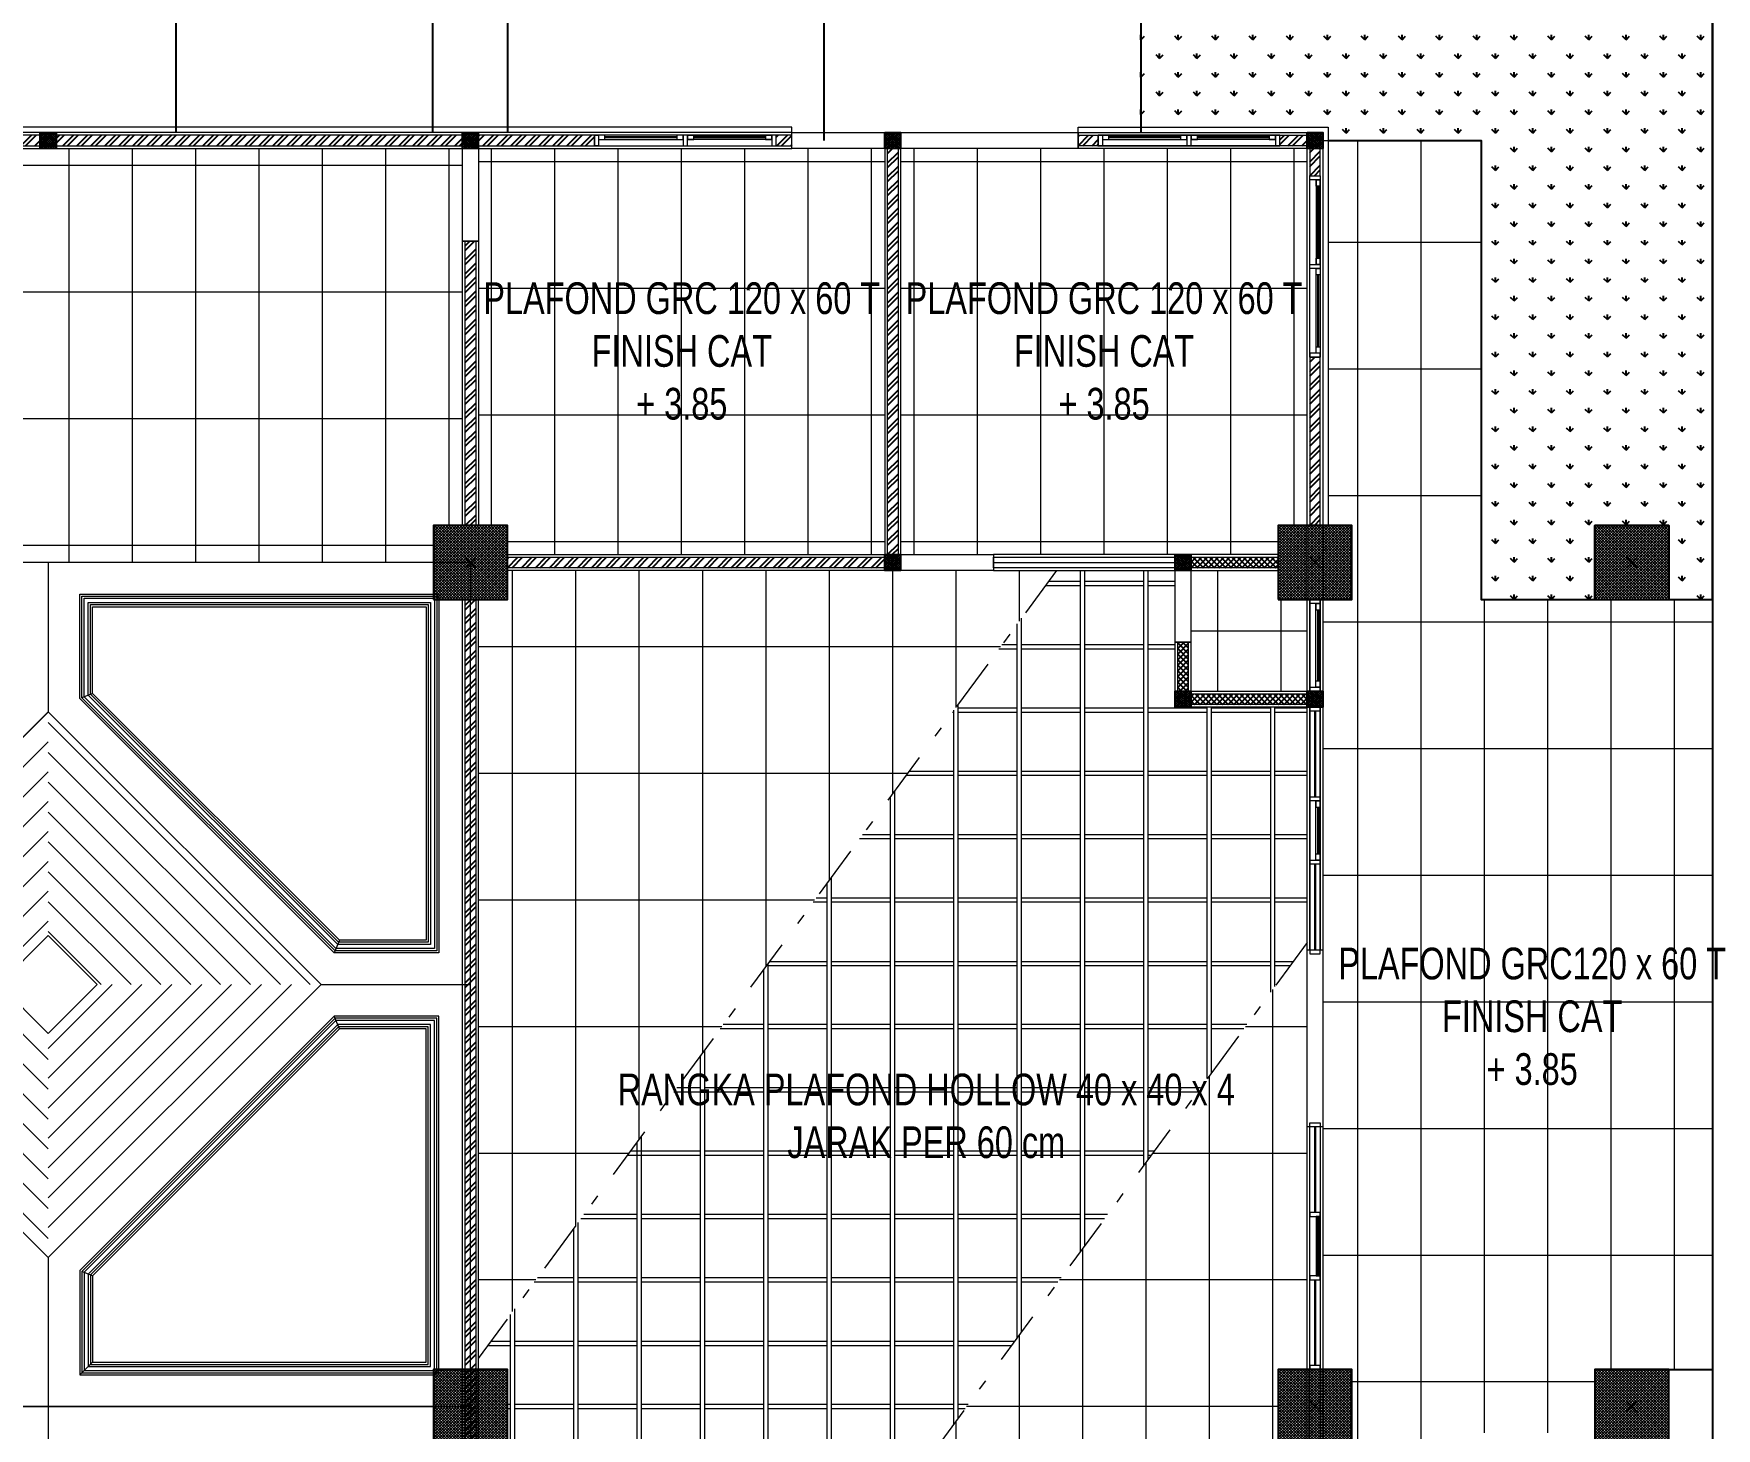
# Model space of a CAD drawing. Header units: inches. Extents: x 249 to 1192, y -18 to 440.
# Drawn here: x 375.35 to 391.29, y 256.46 to 269.68 of the extents above; entities that cross this region are included whole.
import ezdxf

# ---------------------------------------------------------------- set-up
doc = ezdxf.new("R2010")
doc.units = ezdxf.units.IN
doc.header["$MEASUREMENT"] = 0
doc.linetypes.add('DASHDOT', pattern=[1, 0.5, -0.25, 0, -0.25])
for name, color, linetype, lineweight in [('ARSIR BETON', 8, 'Continuous', 0), ('DINDING', 6, 'Continuous', 0), ('DINDING2', 137, 'Continuous', 20), ('KACA', 141, 'Continuous', 30), ('KUSEN', 16, 'Continuous', 15), ('lan', 7, 'Continuous', 15), ('lan1', 7, 'Continuous', 9), ('NOT', 7, 'Continuous', 9), ('pla', 42, 'Continuous', 15)]:
    doc.layers.add(name, color=color, linetype=linetype, lineweight=lineweight)
for name, color, linetype in [('ARSIR DINDING', 64, 'Continuous'), ('KANSTEEN', 204, 'Continuous'), ('KENDARAAN', 9, 'Continuous'), ('KOLOM', 5, 'Continuous'), ('RUMPUT', 86, 'Continuous')]:
    doc.layers.add(name, color=color, linetype=linetype)
doc.styles.add('style1', font='swisscl.ttf')

# ---------------------------------------------------------------- blocks, each defined once
blk = doc.blocks.new('K1')
at = {"layer": 'ARSIR BETON'}
h = blk.add_hatch(dxfattribs=at)
h.set_pattern_fill('ANSI37', color=256, scale=0.15, style=0)
h.set_pattern_definition([(45, (258.37489, 277.120751), (-0.01325825, 0.01325825), []), (135, (258.37489, 277.120751), (-0.01325825, -0.01325825), [])])
h.paths.add_polyline_path([(259.125, 277.171), (259.125, 277.871), (258.425, 277.871), (258.425, 277.171)])
at = {"layer": 'KOLOM'}
blk.add_lwpolyline([(258.425, 277.171), (259.125, 277.171), (259.125, 277.871), (258.425, 277.871)], close=True, dxfattribs=at)
for points in [[(258.725, 277.571), (258.825, 277.471)], [(258.725, 277.471), (258.825, 277.571)]]:
    blk.add_lwpolyline(points, dxfattribs=at)
blk = doc.blocks.new('K2')
at = {"layer": 'ARSIR BETON'}
h = blk.add_hatch(dxfattribs=at)
h.set_pattern_fill('ANSI37', color=256, scale=0.1, style=0)
h.set_pattern_definition([(45, (-38.743626, 268.082874), (-0.0088388, 0.0088388), []), (135, (-38.743626, 268.082874), (-0.0088388, -0.0088388), [])])
h.paths.add_polyline_path([(-38.594, 268.233), (-38.744, 268.233), (-38.744, 268.083), (-38.594, 268.083)])
at = {"layer": 'KOLOM'}
blk.add_lwpolyline([(-38.744, 268.083), (-38.594, 268.083), (-38.594, 268.233), (-38.744, 268.233)], close=True, dxfattribs=at)
blk = doc.blocks.new('PL')
h = blk.add_hatch()
h.set_pattern_fill('_USER', color=256, scale=0.2, angle=45, style=0, pattern_type=0)
h.set_pattern_definition([(45, (569.85077, 407.82852), (-0.141421, 0.141421), [])])
h.paths.add_polyline_path([(572.437, 410.414), (569.851, 407.829), (571.972, 407.829), (572.437, 408.293)])
h = blk.add_hatch()
h.set_pattern_fill('_USER', color=256, scale=0.2, angle=45, style=0, pattern_type=0)
h.set_pattern_definition([(135, (575.02235, 407.82852), (0.141421, 0.141421), [])])
h.paths.add_polyline_path([(572.437, 410.414), (575.022, 407.829), (572.901, 407.829), (572.437, 408.293)])
h = blk.add_hatch()
h.set_pattern_fill('_USER', color=256, scale=0.2, angle=45, style=0, pattern_type=0)
h.set_pattern_definition([(315, (569.85077, 407.82852), (-0.141421, -0.141421), [])])
h.paths.add_polyline_path([(572.437, 405.243), (569.851, 407.829), (571.972, 407.829), (572.437, 407.364)])
for p, q in [((571.972, 407.829), (572.437, 408.293)), ((572.437, 408.293), (572.901, 407.829)), ((572.437, 407.364), (571.972, 407.829)), ((572.901, 407.829), (572.437, 407.364)), ((574.74, 407.829), (572.437, 405.526)), ((574.457, 407.829), (572.437, 405.808)), ((574.174, 407.829), (572.437, 406.091)), ((573.891, 407.829), (572.437, 406.374)), ((573.608, 407.829), (572.437, 406.657)), ((573.325, 407.829), (572.437, 406.94)), ((573.042, 407.829), (572.437, 407.223)), ((572.437, 405.243), (572.437, 403.829))]:
    blk.add_line(p, q)
for points in [[(568.437, 403.829), (576.437, 403.829), (576.437, 411.829), (568.437, 411.829)], [(576.437, 411.829), (572.437, 411.829), (572.437, 410.414), (575.022, 407.829), (576.437, 407.829)], [(572.737, 410.539), (572.737, 411.529), (576.137, 411.529), (576.137, 408.129), (575.147, 408.129)], [(572.737, 410.539), (572.737, 411.529), (576.137, 411.529), (576.137, 408.129), (575.147, 408.129)], [(572.737, 410.539), (572.737, 411.529), (576.137, 411.529), (576.137, 408.129), (575.147, 408.129)], [(572.757, 410.547), (572.757, 411.509), (576.117, 411.509), (576.117, 408.149), (575.155, 408.149)], [(572.777, 410.555), (572.777, 411.489), (576.097, 411.489), (576.097, 408.169), (575.163, 408.169)], [(572.817, 410.572), (572.817, 411.449), (576.057, 411.449), (576.057, 408.209), (575.18, 408.209)], [(572.837, 410.58), (572.837, 411.429), (576.037, 411.429), (576.037, 408.229), (575.188, 408.229)], [(572.857, 410.588), (572.857, 411.409), (576.017, 411.409), (576.017, 408.249), (575.196, 408.249)], [(569.851, 407.829), (572.437, 410.414), (575.022, 407.829), (572.437, 405.243)], [(572.737, 405.118), (572.737, 404.129), (576.137, 404.129), (576.137, 407.529), (575.147, 407.529)], [(572.737, 405.118), (572.737, 404.129), (576.137, 404.129), (576.137, 407.529), (575.147, 407.529)], [(572.737, 405.118), (572.737, 404.129), (576.137, 404.129), (576.137, 407.529), (575.147, 407.529)], [(572.737, 405.118), (572.737, 404.129), (576.137, 404.129), (576.137, 407.529), (575.147, 407.529)], [(572.757, 405.11), (572.757, 404.149), (576.117, 404.149), (576.117, 407.509), (575.155, 407.509)], [(572.777, 405.102), (572.777, 404.169), (576.097, 404.169), (576.097, 407.489), (575.163, 407.489)], [(572.817, 405.085), (572.817, 404.209), (576.057, 404.209), (576.057, 407.449), (575.18, 407.449)], [(572.837, 405.077), (572.837, 404.229), (576.037, 404.229), (576.037, 407.429), (575.188, 407.429)], [(572.857, 405.069), (572.857, 404.249), (576.017, 404.249), (576.017, 407.409), (575.196, 407.409)], [(568.437, 395.829), (576.437, 395.829), (576.437, 403.829), (568.437, 403.829)], [(576.437, 403.829), (572.437, 403.829), (572.437, 402.414), (575.022, 399.829), (576.437, 399.829)]]:
    blk.add_lwpolyline(points, close=True)
for points in [[(572.857, 410.588), (572.757, 410.547)], [(575.196, 408.249), (575.147, 408.129)], [(575.196, 407.409), (575.147, 407.529)], [(572.857, 405.069), (572.757, 405.11)], [(572.857, 404.249), (572.737, 404.129)]]:
    blk.add_lwpolyline(points)

msp = doc.modelspace()

# ---------------------------------------------------------------- hatches: boundary and pattern name
at = {"layer": 'ARSIR BETON'}
h = msp.add_hatch(dxfattribs=at)
h.set_pattern_fill('ANSI37', color=256, scale=0.15, style=0)
h.set_pattern_definition([(45, (387.086273, 264.263412), (-0.01325825, 0.01325825), []), (135, (387.086273, 264.263412), (-0.01325825, -0.01325825), [])])
h.paths.add_polyline_path([(387.8363, 264.3134), (387.8363, 265.0134), (387.1363, 265.0134), (387.1363, 264.3134)])
h = msp.add_hatch(dxfattribs=at)
h.set_pattern_fill('ANSI37', color=256, scale=0.15, style=0)
h.set_pattern_definition([(45, (387.086273, 256.263412), (-0.01325825, 0.01325825), []), (135, (387.086273, 256.263412), (-0.01325825, -0.01325825), [])])
h.paths.add_polyline_path([(387.8363, 256.3134), (387.8363, 257.0134), (387.1363, 257.0134), (387.1363, 256.3134)])
at = {"layer": 'ARSIR DINDING'}
h = msp.add_hatch(dxfattribs=at)
h.set_pattern_fill('ANSI32', color=256, scale=0.25, style=0)
h.set_pattern_definition([(45, (363.56153, 268.6129), (-0.06629126, 0.06629126), []), (45, (363.60572, 268.6129), (-0.06629126, 0.06629126), [])])
h.paths.add_polyline_path([(382.3811, 268.7129), (382.3811, 268.6129), (382.5311, 268.6129), (382.5311, 268.7129)])
h.paths.add_polyline_path([(380.6607, 268.6129), (380.6607, 268.7129), (363.5615, 268.7129), (363.5615, 268.6129)])
h = msp.add_hatch(dxfattribs=at)
h.set_pattern_fill('ANSI32', color=256, scale=0.25, style=0)
h.set_pattern_definition([(45, (383.43627, 264.7379), (-0.0662913, 0.0662913), []), (45, (383.48047, 264.7379), (-0.0662913, 0.0662913), [])])
h.paths.add_polyline_path([(383.4363, 268.5879), (383.5363, 268.5879), (383.5363, 264.7379), (383.4363, 264.7379)])
h = msp.add_hatch(dxfattribs=at)
h.set_pattern_fill('ANSI32', color=256, scale=0.25, style=0)
h.set_pattern_definition([(45, (385.24127, 268.6129), (-0.0662913, 0.0662913), []), (45, (385.28547, 268.6129), (-0.0662913, 0.0662913), [])])
h.paths.add_polyline_path([(385.4317, 268.7129), (385.2413, 268.7129), (385.2413, 268.6129), (385.4317, 268.6129)])
h.paths.add_polyline_path([(387.4113, 268.7129), (387.152, 268.7129), (387.152, 268.6129), (387.4113, 268.6129)])
h = msp.add_hatch(dxfattribs=at)
h.set_pattern_fill('ANSI32', color=256, scale=0.25, style=0)
h.set_pattern_definition([(45, (387.43627, 265.01341), (-0.0662913, 0.0662913), []), (45, (387.48047, 265.01341), (-0.0662913, 0.0662913), [])])
h.paths.add_polyline_path([(387.5363, 266.6083), (387.4363, 266.6083), (387.4363, 265.0134), (387.5363, 265.0134)])
h.paths.add_polyline_path([(387.5363, 268.5879), (387.4363, 268.5879), (387.4363, 268.3287), (387.5363, 268.3287)])
h = msp.add_hatch(dxfattribs=at)
h.set_pattern_fill('ANSI32', color=256, scale=0.25, style=0)
h.set_pattern_definition([(45, (379.43627, 265.01316), (-0.0662913, 0.0662913), []), (45, (379.48047, 265.01316), (-0.0662913, 0.0662913), [])])
h.paths.add_polyline_path([(379.4363, 267.7077), (379.5363, 267.7077), (379.5363, 265.0132), (379.4363, 265.0132)])
h = msp.add_hatch(dxfattribs=at)
h.set_pattern_fill('ANSI32', color=256, scale=0.25, style=0)
h.set_pattern_definition([(45, (379.83627, 264.6129), (-0.0662913, 0.0662913), []), (45, (379.88047, 264.6129), (-0.0662913, 0.0662913), [])])
h.paths.add_polyline_path([(379.8363, 264.7129), (383.4113, 264.7129), (383.4113, 264.6129), (379.8363, 264.6129)])
h = msp.add_hatch(dxfattribs=at)
h.set_pattern_fill('ANSI37', color=256, scale=0.3, style=0)
h.set_pattern_definition([(45, (386.185697, 263.317646), (-0.0265165, 0.0265165), []), (135, (386.185697, 263.317646), (-0.0265165, -0.0265165), [])])
h.paths.add_polyline_path([(387.4113, 263.3176), (386.3107, 263.3176), (386.3107, 263.4176), (387.4113, 263.4176)])
h.paths.add_polyline_path([(386.2857, 263.4426), (386.1857, 263.4426), (386.1857, 263.9079), (386.2857, 263.9079)])
h.paths.add_polyline_path([(387.1363, 264.6129), (386.3107, 264.6129), (386.3107, 264.7129), (387.1363, 264.7129)])
h = msp.add_hatch(dxfattribs=at)
h.set_pattern_fill('ANSI32', color=256, scale=0.25, style=0)
h.set_pattern_definition([(45, (379.43602, 249.01316), (-0.06629126, 0.06629126), []), (45, (379.48021, 249.01316), (-0.06629126, 0.06629126), [])])
h.paths.add_polyline_path([(383.4111, 253.6132), (379.561, 253.6132), (379.561, 253.7132), (383.4111, 253.7132)])
h.paths.add_polyline_path([(379.536, 249.0132), (379.436, 249.0132), (379.436, 264.3132), (379.536, 264.3132)])
at = {"layer": 'RUMPUT'}
h = msp.add_hatch(dxfattribs=at)
h.set_pattern_fill('GRASS', color=256, scale=0.25, style=0)
h.set_pattern_definition([(90, (385.83627, 264.31341), (-0.1767767, 0.1767767), [0.046875, -0.3066784]), (45, (385.83627, 264.3134), (-0.176777, 0.176777), [0.046875, -0.203125]), (135, (385.83627, 264.3134), (-0.176777, -0.176777), [0.046875, -0.203125])])
h.paths.add_polyline_path([(389.0608, 268.6629), (389.0608, 264.3134), (390.1363, 264.3134), (390.1363, 265.0134), (390.8363, 265.0134), (390.8363, 264.3134), (391.2505, 264.3134), (391.2505, 270.9129, 0.1964078), (390.6783, 272.3134), (390.1363, 272.3134), (390.1363, 272.7061, 0.1152104), (389.2505, 272.9129), (387.8363, 272.9129), (387.8363, 272.3134), (387.1363, 272.3134), (387.1363, 272.9129), (385.8363, 272.9129), (385.8363, 268.7879), (387.5613, 268.7879), (387.6113, 268.7879), (387.6113, 268.6629)])

# ---------------------------------------------------------------- linework, layer by layer
at = {"layer": 'DINDING'}
msp.add_line((389.0608, 268.6629), (389.0608, 264.3134), dxfattribs=at)
for points in [[(382.5311, 268.7379), (382.5311, 268.7879), (363.4115, 268.7879), (363.3615, 268.7879), (363.3615, 249.0129)], [(385.2413, 268.7379), (385.2413, 268.7879), (387.5613, 268.7879), (387.6113, 268.7879), (387.6113, 265.0134)], [(383.4113, 268.6629), (383.4113, 264.6629)], [(383.5613, 268.6629), (383.5613, 264.6629)], [(387.4113, 260.993), (387.4113, 268.5879), (387.5613, 268.5879), (387.5613, 260.993)], [(387.4863, 268.6629), (389.0608, 268.6629)], [(391.2505, 257.0134), (391.2505, 264.3134), (389.0608, 264.3134)], [(387.5613, 259.313), (387.5613, 249.0134), (387.4113, 249.0134), (387.4113, 259.313)]]:
    msp.add_lwpolyline(points, dxfattribs=at)
for points in [[(363.5615, 268.5879), (382.5311, 268.5879), (382.5311, 268.7379), (363.5615, 268.7379)], [(385.2413, 268.7379), (387.4113, 268.7379), (387.4113, 268.5879), (385.2413, 268.5879)], [(379.5613, 265.0132), (379.4113, 265.0132), (379.4113, 267.7077), (379.5613, 267.7077)], [(383.4113, 264.5879), (379.8363, 264.5879), (379.8363, 264.7379), (383.4113, 264.7379)], [(384.4415, 264.5879), (387.1363, 264.5879), (387.1363, 264.7379), (384.4415, 264.7379)], [(379.411, 264.3132), (379.561, 264.3132), (379.561, 249.0132), (379.411, 249.0132)], [(386.3107, 263.4426), (386.1607, 263.4426), (386.1607, 263.9079), (386.3107, 263.9079)], [(386.3107, 263.4426), (387.4113, 263.4426), (387.4113, 263.2926), (386.3107, 263.2926)]]:
    msp.add_lwpolyline(points, close=True, dxfattribs=at)
at = {"layer": 'DINDING2'}
for points in [[(363.5615, 268.6129), (382.5311, 268.6129), (382.5311, 268.7129), (363.5615, 268.7129)], [(383.4363, 268.5879), (383.5363, 268.5879), (383.5363, 264.7379), (383.4363, 264.7379)], [(385.2413, 268.7129), (387.4113, 268.7129), (387.4113, 268.6129), (385.2413, 268.6129)], [(387.5363, 268.5879), (387.4363, 268.5879), (387.4363, 268.3287), (387.5363, 268.3287)], [(379.4363, 267.7077), (379.5363, 267.7077), (379.5363, 265.0132), (379.4363, 265.0132)], [(387.5363, 266.6083), (387.4363, 266.6083), (387.4363, 265.0134), (387.5363, 265.0134)], [(379.8363, 264.7129), (383.4113, 264.7129), (383.4113, 264.6129), (379.8363, 264.6129)], [(386.1607, 264.6129), (384.4415, 264.6129), (384.4415, 264.7129), (386.1607, 264.7129)], [(387.1363, 264.6129), (386.3107, 264.6129), (386.3107, 264.7129), (387.1363, 264.7129)], [(379.536, 249.0132), (379.436, 249.0132), (379.436, 264.3132), (379.536, 264.3132)], [(387.5363, 263.4426), (387.4363, 263.4426), (387.4363, 264.3134), (387.5363, 264.3134)], [(386.2857, 263.4426), (386.1857, 263.4426), (386.1857, 263.9079), (386.2857, 263.9079)], [(387.4113, 263.3176), (386.3107, 263.3176), (386.3107, 263.4176), (387.4113, 263.4176)]]:
    msp.add_lwpolyline(points, close=True, dxfattribs=at)
for points in [[(384.4415, 264.6629), (386.1607, 264.6629)], [(387.4363, 260.993), (387.4363, 263.2926), (387.5363, 263.2926), (387.5363, 260.993)], [(387.5363, 259.313), (387.5363, 249.0134), (387.4363, 249.0134), (387.4363, 259.313)]]:
    msp.add_lwpolyline(points, dxfattribs=at)
at = {"layer": 'KACA'}
for points in [[(380.7607, 268.6929), (381.4409, 268.6929)], [(381.6009, 268.6929), (382.2811, 268.6929)], [(385.5317, 268.6929), (386.2119, 268.6929)], [(386.3719, 268.6929), (387.052, 268.6929)], [(387.5163, 267.5485), (387.5163, 268.2287)], [(387.5163, 266.7083), (387.5163, 267.3885)], [(387.5148, 264.2134), (387.5148, 263.5426)], [(387.4863, 263.2526), (387.4863, 262.4428)], [(387.5163, 262.3428), (387.5163, 261.9028)], [(387.4863, 261.8028), (387.4863, 260.993)], [(387.4863, 258.5032), (387.4863, 259.313)], [(387.5163, 257.9032), (387.5163, 258.4632)], [(387.4863, 257.0534), (387.4863, 257.8632)]]:
    msp.add_lwpolyline(points, dxfattribs=at)
at = {"layer": 'KANSTEEN'}
for points in [[(385.8363, 272.9129), (389.2505, 272.9129, -0.4142136), (391.2505, 270.9129), (391.2505, 256.3139)], [(387.6113, 268.6629), (389.0608, 268.6629), (389.0608, 264.3134), (390.1363, 264.3134), (390.1363, 265.0134), (390.8363, 265.0134), (390.8363, 264.3134), (391.2505, 264.3134), (391.2505, 270.9129, 0.1964078), (390.6783, 272.3134), (390.1363, 272.3134), (390.1363, 272.7061, 0.1152104), (389.2505, 272.9129), (387.8363, 272.9129), (387.8363, 272.3134), (387.1363, 272.3134), (387.1363, 272.9129), (385.8363, 272.9129), (385.8363, 268.7879)]]:
    msp.add_lwpolyline(points, format="xyb", dxfattribs=at)
msp.add_lwpolyline([(390.8363, 257.0134), (391.2505, 257.0134)], dxfattribs=at)
at = {"layer": 'KENDARAAN'}
for points in [[(376.6965, 273.6629), (376.6965, 268.7379)], [(379.1265, 273.6629), (379.1265, 268.7379)], [(379.8363, 273.6629), (379.8363, 268.7379)], [(382.8363, 268.6629), (382.8363, 273.6629)], [(382.8363, 268.6629), (382.8363, 273.6629)], [(385.8363, 273.6629), (385.8363, 268.7379)]]:
    msp.add_lwpolyline(points, dxfattribs=at)
at = {"layer": 'KOLOM'}
for points in [[(387.1363, 264.3134), (387.8363, 264.3134), (387.8363, 265.0134), (387.1363, 265.0134)], [(387.1363, 256.3134), (387.8363, 256.3134), (387.8363, 257.0134), (387.1363, 257.0134)]]:
    msp.add_lwpolyline(points, close=True, dxfattribs=at)
for points in [[(387.4363, 264.7134), (387.5363, 264.6134)], [(387.4363, 264.6134), (387.5363, 264.7134)], [(387.4363, 256.7134), (387.5363, 256.6134)], [(387.4363, 256.6134), (387.5363, 256.7134)]]:
    msp.add_lwpolyline(points, dxfattribs=at)
at = {"layer": 'KUSEN'}
for points in [[(380.6607, 268.7129), (380.7007, 268.7129), (380.7007, 268.6129), (380.6607, 268.6129)], [(382.3811, 268.7129), (380.6607, 268.7129), (380.6607, 268.6129), (382.3811, 268.6129)], [(381.5009, 268.7129), (380.7007, 268.7129), (380.7007, 268.6729), (381.5009, 268.6729)], [(380.7607, 268.7129), (380.7007, 268.7129), (380.7007, 268.6729), (380.7607, 268.6729)], [(381.5009, 268.7129), (381.4409, 268.7129), (381.4409, 268.6729), (381.5009, 268.6729)], [(381.5009, 268.6129), (381.5409, 268.6129), (381.5409, 268.7129), (381.5009, 268.7129)], [(381.5409, 268.7129), (382.3411, 268.7129), (382.3411, 268.6729), (381.5409, 268.6729)], [(381.6009, 268.7129), (381.5409, 268.7129), (381.5409, 268.6729), (381.6009, 268.6729)], [(382.3411, 268.7129), (382.2811, 268.7129), (382.2811, 268.6729), (382.3411, 268.6729)], [(382.3411, 268.6129), (382.3811, 268.6129), (382.3811, 268.7129), (382.3411, 268.7129)], [(385.4317, 268.7129), (385.4717, 268.7129), (385.4717, 268.6129), (385.4317, 268.6129)], [(387.152, 268.7129), (385.4317, 268.7129), (385.4317, 268.6129), (387.152, 268.6129)], [(386.2719, 268.7129), (385.4717, 268.7129), (385.4717, 268.6729), (386.2719, 268.6729)], [(385.5317, 268.7129), (385.4717, 268.7129), (385.4717, 268.6729), (385.5317, 268.6729)], [(386.2719, 268.7129), (386.2119, 268.7129), (386.2119, 268.6729), (386.2719, 268.6729)], [(386.2719, 268.6129), (386.3119, 268.6129), (386.3119, 268.7129), (386.2719, 268.7129)], [(386.3119, 268.7129), (387.112, 268.7129), (387.112, 268.6729), (386.3119, 268.6729)], [(386.3719, 268.7129), (386.3119, 268.7129), (386.3119, 268.6729), (386.3719, 268.6729)], [(387.112, 268.7129), (387.052, 268.7129), (387.052, 268.6729), (387.112, 268.6729)], [(387.112, 268.6129), (387.152, 268.6129), (387.152, 268.7129), (387.112, 268.7129)], [(387.5363, 268.3287), (387.5363, 266.6083), (387.4363, 266.6083), (387.4363, 268.3287)], [(387.4363, 268.2887), (387.4363, 268.3287), (387.5363, 268.3287), (387.5363, 268.2887)], [(387.5363, 267.4885), (387.5363, 268.2887), (387.4963, 268.2887), (387.4963, 267.4885)], [(387.5363, 268.2887), (387.5363, 268.2287), (387.4963, 268.2287), (387.4963, 268.2887)], [(387.4363, 267.4485), (387.4363, 267.4885), (387.5363, 267.4885), (387.5363, 267.4485)], [(387.5363, 267.5485), (387.5363, 267.4885), (387.4963, 267.4885), (387.4963, 267.5485)], [(387.5363, 267.4485), (387.5363, 266.6483), (387.4963, 266.6483), (387.4963, 267.4485)], [(387.5363, 267.4485), (387.5363, 267.3885), (387.4963, 267.3885), (387.4963, 267.4485)], [(387.5363, 266.6083), (387.5363, 266.6483), (387.4363, 266.6483), (387.4363, 266.6083)], [(387.5363, 266.7083), (387.5363, 266.6483), (387.4963, 266.6483), (387.4963, 266.7083)], [(387.4363, 263.4426), (387.5363, 263.4426), (387.5363, 264.3134), (387.4363, 264.3134)], [(387.5363, 263.4826), (387.4933, 263.4826), (387.4933, 264.2734), (387.5363, 264.2734)], [(387.4363, 260.953), (387.5363, 260.953), (387.5363, 263.2926), (387.4363, 263.2926)], [(387.4933, 262.4028), (387.5363, 262.4028), (387.5363, 261.8428), (387.4933, 261.8428)], [(387.4363, 259.353), (387.5363, 259.353), (387.5363, 257.0134), (387.4363, 257.0134)], [(387.4963, 257.9032), (387.5363, 257.9032), (387.5363, 258.4632), (387.4963, 258.4632)]]:
    msp.add_lwpolyline(points, close=True, dxfattribs=at)
for points in [[(387.4363, 264.3134), (387.5363, 264.3134), (387.5363, 264.2734), (387.4363, 264.2734), (387.4363, 264.3134)], [(387.4933, 264.2734), (387.4933, 264.2134), (387.5363, 264.2134), (387.5363, 264.2734)], [(387.4363, 263.4826), (387.5363, 263.4826), (387.5363, 263.4426), (387.4363, 263.4426), (387.4363, 263.4826)], [(387.4933, 263.4826), (387.4933, 263.5426), (387.5363, 263.5426), (387.5363, 263.4826)], [(387.4363, 263.2926), (387.5363, 263.2926), (387.5363, 263.2526), (387.4363, 263.2526), (387.4363, 263.2926)], [(387.4363, 262.4428), (387.5363, 262.4428), (387.5363, 262.4028), (387.4363, 262.4028), (387.4363, 262.4428)], [(387.4933, 262.4028), (387.4933, 262.3428), (387.5363, 262.3428), (387.5363, 262.4028)], [(387.4933, 261.8428), (387.4933, 261.9028), (387.5363, 261.9028), (387.5363, 261.8428)], [(387.4363, 261.8428), (387.5363, 261.8428), (387.5363, 261.8028), (387.4363, 261.8028), (387.4363, 261.8428)], [(387.4363, 258.4632), (387.5363, 258.4632), (387.5363, 258.5032), (387.4363, 258.5032), (387.4363, 258.4632)], [(387.4363, 257.8632), (387.5363, 257.8632), (387.5363, 257.9032), (387.4363, 257.9032), (387.4363, 257.8632)], [(387.4363, 257.0134), (387.5363, 257.0134), (387.5363, 257.0534), (387.4363, 257.0534), (387.4363, 257.0134)]]:
    msp.add_lwpolyline(points, dxfattribs=at)
at = {"layer": 'lan', "linetype": 'DASHDOT'}
for p, q in [((385.0381, 264.5879), (379.561, 257.1199)), ((387.4113, 261.0602), (382.0412, 253.7382))]:
    msp.add_line(p, q, dxfattribs=at)
at = {"layer": 'lan1'}
for points in [[(382.5311, 268.7379), (383.4113, 268.7379), (383.4113, 268.5879), (382.5311, 268.5879)], [(383.5613, 268.7379), (385.2413, 268.7379), (385.2413, 268.5879), (383.5613, 268.5879)], [(379.4113, 268.5879), (379.5613, 268.5879), (379.5613, 267.7077), (379.4113, 267.7077)], [(383.5613, 264.7379), (384.4415, 264.7379), (384.4415, 264.5879), (383.5613, 264.5879)], [(386.1607, 264.5879), (386.3107, 264.5879), (386.3107, 263.9079), (386.1607, 263.9079)], [(387.4113, 260.993), (387.5613, 260.993), (387.5613, 259.313), (387.4113, 259.313)]]:
    msp.add_lwpolyline(points, close=True, dxfattribs=at)
at = {"layer": 'pla'}
for p, q in [((375.6863, 264.6632), (375.6863, 268.5879)), ((376.2863, 264.6632), (376.2863, 268.5879)), ((376.8863, 264.6632), (376.8863, 268.5879)), ((377.4863, 264.6632), (377.4863, 268.5879)), ((378.0863, 264.6632), (378.0863, 268.5879)), ((378.6863, 264.6632), (378.6863, 268.5879)), ((379.2863, 265.0132), (379.2863, 268.5879)), ((379.6863, 265.0132), (379.6863, 268.5879)), ((380.2863, 264.7379), (380.2863, 268.5879)), ((380.8863, 264.7379), (380.8863, 268.5879)), ((381.4863, 264.7379), (381.4863, 268.5879)), ((382.0863, 264.7379), (382.0863, 268.5879)), ((382.6863, 264.7379), (382.6863, 268.5879)), ((383.2863, 264.7379), (383.2863, 268.5879)), ((383.6863, 268.5879), (383.6863, 264.7379)), ((384.2863, 268.5879), (384.2863, 264.7379)), ((384.8863, 268.5879), (384.8863, 264.7379)), ((385.4863, 268.5879), (385.4863, 264.7379)), ((386.0863, 268.5879), (386.0863, 264.7379)), ((386.6863, 268.5879), (386.6863, 264.7379)), ((387.2863, 268.5879), (387.2863, 265.0134)), ((387.887, 268.6629), (387.887, 246.1634)), ((388.487, 268.6629), (388.487, 246.1634)), ((379.4113, 268.4255), (363.5615, 268.4255)), ((379.5613, 268.4629), (383.4113, 268.4629)), ((383.5613, 268.4629), (387.4113, 268.4629)), ((387.6114, 267.6994), (389.0609, 267.6993)), ((379.4113, 267.2255), (363.5615, 267.2255)), ((379.5613, 267.2629), (383.4113, 267.2629)), ((383.5613, 267.2629), (387.4113, 267.2629)), ((387.6113, 266.4994), (389.0608, 266.4993)), ((379.4113, 266.0255), (363.5615, 266.0255)), ((379.5613, 266.0629), (383.4113, 266.0629)), ((383.5613, 266.0629), (387.4113, 266.0629)), ((387.6113, 265.2994), (389.0608, 265.2993)), ((391.2505, 265.2992), (391.2509, 265.2992)), ((379.1363, 264.8255), (363.5615, 264.8255)), ((379.8363, 264.8629), (383.4113, 264.8629)), ((383.5613, 264.8629), (387.1363, 264.8629)), ((379.8861, 257.5633), (379.8861, 264.5879)), ((380.4861, 258.3814), (380.4861, 264.5879)), ((381.0861, 259.1995), (381.0861, 264.5879)), ((381.6861, 260.0176), (381.6861, 264.5879)), ((382.2861, 260.8357), (382.2861, 264.5879)), ((382.8861, 261.6538), (382.8861, 264.5879)), ((383.4861, 262.4719), (383.4861, 264.5879)), ((384.0861, 263.29), (384.0861, 264.5879)), ((384.6861, 264.1081), (384.6861, 264.5879)), ((385.2661, 258.1353), (385.2661, 264.5879)), ((385.3061, 258.1898), (385.3061, 264.5879)), ((385.8661, 258.9534), (385.8661, 264.5879)), ((385.9061, 259.0079), (385.9061, 264.5879)), ((386.561, 264.5879), (386.561, 263.4426)), ((385.2661, 264.4429), (384.9317, 264.4429)), ((385.2661, 264.4829), (384.9611, 264.4829)), ((385.8661, 264.4829), (385.3061, 264.4829)), ((385.8661, 264.4429), (385.3061, 264.4429)), ((386.1607, 264.4829), (385.9061, 264.4829)), ((386.1607, 264.4429), (385.9061, 264.4429)), ((387.161, 264.3134), (387.161, 263.4426)), ((389.087, 264.3134), (389.087, 256.4139)), ((389.687, 264.3134), (389.687, 256.4139)), ((390.287, 264.3134), (390.287, 257.0134)), ((390.887, 264.3134), (390.887, 257.0134)), ((384.7061, 257.3717), (384.7061, 264.1353)), ((387.5616, 264.0994), (391.2508, 264.0992)), ((384.6661, 257.3172), (384.6661, 264.0808)), ((386.3107, 264.0153), (387.4113, 264.0153)), ((384.5063, 263.8629), (379.561, 263.8629)), ((384.6661, 263.8429), (384.4917, 263.8429)), ((384.6661, 263.8829), (384.521, 263.8829)), ((385.2661, 263.8829), (384.7061, 263.8829)), ((385.2661, 263.8429), (384.7061, 263.8429)), ((385.8661, 263.8829), (385.3061, 263.8829)), ((385.8661, 263.8429), (385.3061, 263.8429)), ((386.1607, 263.8829), (385.9061, 263.8829)), ((386.1607, 263.8429), (385.9061, 263.8429)), ((384.1061, 256.5536), (384.1061, 263.3172)), ((384.0661, 263.2429), (384.0516, 263.2429)), ((384.0661, 256.4991), (384.0661, 263.2627)), ((384.6661, 263.2829), (384.1061, 263.2829)), ((384.6661, 263.2429), (384.1061, 263.2429)), ((385.2661, 263.2829), (384.7061, 263.2829)), ((385.2661, 263.2429), (384.7061, 263.2429)), ((385.8661, 263.2829), (385.3061, 263.2829)), ((385.8661, 263.2429), (385.3061, 263.2429)), ((386.4661, 263.2829), (385.9061, 263.2829)), ((386.4661, 263.2429), (385.9061, 263.2429)), ((386.4661, 259.7715), (386.4661, 263.2926)), ((386.5061, 259.826), (386.5061, 263.2926)), ((387.0661, 263.2829), (386.5061, 263.2829)), ((387.0661, 263.2429), (386.5061, 263.2429)), ((387.0661, 260.5896), (387.0661, 263.2926)), ((387.1061, 260.6441), (387.1061, 263.2926)), ((387.4113, 263.2829), (387.1061, 263.2829)), ((387.4113, 263.2429), (387.1061, 263.2429)), ((387.5615, 262.8994), (391.2507, 262.8992)), ((383.6263, 262.6629), (379.561, 262.6629)), ((384.0661, 262.6829), (383.6409, 262.6829)), ((384.6661, 262.6829), (384.1061, 262.6829)), ((385.2661, 262.6829), (384.7061, 262.6829)), ((385.8661, 262.6829), (385.3061, 262.6829)), ((386.4661, 262.6829), (385.9061, 262.6829)), ((387.0661, 262.6829), (386.5061, 262.6829)), ((387.4113, 262.6829), (387.1061, 262.6829)), ((384.0661, 262.6429), (383.6116, 262.6429)), ((384.6661, 262.6429), (384.1061, 262.6429)), ((385.2661, 262.6429), (384.7061, 262.6429)), ((385.8661, 262.6429), (385.3061, 262.6429)), ((386.4661, 262.6429), (385.9061, 262.6429)), ((387.0661, 262.6429), (386.5061, 262.6429)), ((387.4113, 262.6429), (387.1061, 262.6429)), ((383.4661, 255.681), (383.4661, 262.4446)), ((383.5061, 255.7355), (383.5061, 262.4991)), ((383.4661, 262.0429), (383.1715, 262.0429)), ((383.4661, 262.0829), (383.2009, 262.0829)), ((384.0661, 262.0829), (383.5061, 262.0829)), ((384.0661, 262.0429), (383.5061, 262.0429)), ((384.6661, 262.0829), (384.1061, 262.0829)), ((384.6661, 262.0429), (384.1061, 262.0429)), ((385.2661, 262.0829), (384.7061, 262.0829)), ((385.2661, 262.0429), (384.7061, 262.0429)), ((385.8661, 262.0829), (385.3061, 262.0829)), ((385.8661, 262.0429), (385.3061, 262.0429)), ((386.4661, 262.0829), (385.9061, 262.0829)), ((386.4661, 262.0429), (385.9061, 262.0429)), ((387.0661, 262.0829), (386.5061, 262.0829)), ((387.0661, 262.0429), (386.5061, 262.0429)), ((387.4113, 262.0829), (387.1061, 262.0829)), ((387.4113, 262.0429), (387.1061, 262.0429)), ((382.8661, 254.8629), (382.8661, 261.6265)), ((382.9061, 254.9174), (382.9061, 261.681)), ((387.5615, 261.6994), (391.2507, 261.6992)), ((382.7462, 261.4629), (379.561, 261.4629)), ((382.8661, 261.4429), (382.7315, 261.4429)), ((382.8661, 261.4829), (382.7608, 261.4829)), ((383.4661, 261.4829), (382.9061, 261.4829)), ((383.4661, 261.4429), (382.9061, 261.4429)), ((384.0661, 261.4829), (383.5061, 261.4829)), ((384.0661, 261.4429), (383.5061, 261.4429)), ((384.6661, 261.4829), (384.1061, 261.4829)), ((384.6661, 261.4429), (384.1061, 261.4429)), ((385.2661, 261.4829), (384.7061, 261.4829)), ((385.2661, 261.4429), (384.7061, 261.4429)), ((385.8661, 261.4829), (385.3061, 261.4829)), ((385.8661, 261.4429), (385.3061, 261.4429)), ((386.4661, 261.4829), (385.9061, 261.4829)), ((386.4661, 261.4429), (385.9061, 261.4429)), ((387.0661, 261.4829), (386.5061, 261.4829)), ((387.0661, 261.4429), (386.5061, 261.4429)), ((387.4113, 261.4829), (387.1061, 261.4829)), ((387.4113, 261.4429), (387.1061, 261.4429)), ((382.2661, 254.0448), (382.2661, 260.8084)), ((382.3061, 254.0993), (382.3061, 260.8629)), ((382.3061, 260.8429), (382.8661, 260.8429)), ((382.3208, 260.8829), (382.8661, 260.8829)), ((382.9061, 260.8829), (383.4661, 260.8829)), ((382.9061, 260.8429), (383.4661, 260.8429)), ((383.5061, 260.8829), (384.0661, 260.8829)), ((383.5061, 260.8429), (384.0661, 260.8429)), ((384.1061, 260.8829), (384.6661, 260.8829)), ((384.1061, 260.8429), (384.6661, 260.8429)), ((384.7061, 260.8829), (385.2661, 260.8829)), ((384.7061, 260.8429), (385.2661, 260.8429)), ((385.3061, 260.8829), (385.8661, 260.8829)), ((385.3061, 260.8429), (385.8661, 260.8429)), ((385.9061, 260.8829), (386.4661, 260.8829)), ((385.9061, 260.8429), (386.4661, 260.8429)), ((386.5061, 260.8829), (387.0661, 260.8829)), ((386.5061, 260.8429), (387.0661, 260.8429)), ((387.1061, 260.8829), (387.2813, 260.8829)), ((387.1061, 260.8429), (387.2519, 260.8429)), ((387.0861, 248.7379), (387.0861, 260.6169)), ((387.5614, 260.4994), (391.2506, 260.4992)), ((382.2661, 260.2829), (381.8807, 260.2829)), ((382.8661, 260.2829), (382.3061, 260.2829)), ((383.4661, 260.2829), (382.9061, 260.2829)), ((384.0661, 260.2829), (383.5061, 260.2829)), ((384.6661, 260.2829), (384.1061, 260.2829)), ((385.2661, 260.2829), (384.7061, 260.2829)), ((385.8661, 260.2829), (385.3061, 260.2829)), ((386.4661, 260.2829), (385.9061, 260.2829)), ((386.8412, 260.2829), (386.5061, 260.2829)), ((381.8661, 260.2629), (379.561, 260.2629)), ((382.2661, 260.2429), (381.8514, 260.2429)), ((382.8661, 260.2429), (382.3061, 260.2429)), ((383.4661, 260.2429), (382.9061, 260.2429)), ((384.0661, 260.2429), (383.5061, 260.2429)), ((384.6661, 260.2429), (384.1061, 260.2429)), ((385.2661, 260.2429), (384.7061, 260.2429)), ((385.8661, 260.2429), (385.3061, 260.2429)), ((386.4661, 260.2429), (385.9061, 260.2429)), ((386.8119, 260.2429), (386.5061, 260.2429)), ((387.4113, 260.2629), (386.8265, 260.2629)), ((387.4113, 260.2629), (386.8265, 260.2629)), ((381.6661, 253.7382), (381.6661, 259.9903)), ((381.7061, 253.7382), (381.7061, 260.0448)), ((386.4861, 248.7379), (386.4861, 259.7988)), ((381.6661, 259.6429), (381.4114, 259.6429)), ((381.6661, 259.6829), (381.4407, 259.6829)), ((382.2661, 259.6829), (381.7061, 259.6829)), ((382.2661, 259.6429), (381.7061, 259.6429)), ((382.8661, 259.6829), (382.3061, 259.6829)), ((382.8661, 259.6429), (382.3061, 259.6429)), ((383.4661, 259.6829), (382.9061, 259.6829)), ((383.4661, 259.6429), (382.9061, 259.6429)), ((384.0661, 259.6829), (383.5061, 259.6829)), ((384.0661, 259.6429), (383.5061, 259.6429)), ((384.6661, 259.6829), (384.1061, 259.6829)), ((384.6661, 259.6429), (384.1061, 259.6429)), ((385.2661, 259.6829), (384.7061, 259.6829)), ((385.2661, 259.6429), (384.7061, 259.6429)), ((385.8661, 259.6829), (385.3061, 259.6829)), ((385.8661, 259.6429), (385.3061, 259.6429)), ((386.4012, 259.6829), (385.9061, 259.6829)), ((386.3718, 259.6429), (385.9061, 259.6429)), ((381.0661, 253.7382), (381.0661, 259.1722)), ((381.1061, 253.7382), (381.1061, 259.2267)), ((387.5613, 259.2994), (391.2506, 259.2992)), ((380.986, 259.0629), (379.561, 259.0629)), ((381.6661, 259.0429), (380.9713, 259.0429)), ((381.6661, 259.0829), (381.0007, 259.0829)), ((382.2661, 259.0829), (381.7061, 259.0829)), ((382.2661, 259.0429), (381.7061, 259.0429)), ((382.8661, 259.0829), (382.3061, 259.0829)), ((382.8661, 259.0429), (382.3061, 259.0429)), ((383.4661, 259.0829), (382.9061, 259.0829)), ((383.4661, 259.0429), (382.9061, 259.0429)), ((384.0661, 259.0829), (383.5061, 259.0829)), ((384.0661, 259.0429), (383.5061, 259.0429)), ((384.6661, 259.0829), (384.1061, 259.0829)), ((384.6661, 259.0429), (384.1061, 259.0429)), ((385.2661, 259.0829), (384.7061, 259.0829)), ((385.2661, 259.0429), (384.7061, 259.0429)), ((385.8661, 259.0829), (385.3061, 259.0829)), ((385.8661, 259.0429), (385.3061, 259.0429)), ((385.9611, 259.0829), (385.9061, 259.0829)), ((385.9318, 259.0429), (385.9061, 259.0429)), ((387.4113, 259.0629), (385.9465, 259.0629)), ((385.8861, 248.7379), (385.8861, 258.9807)), ((380.5061, 253.7382), (380.5061, 258.4086)), ((381.0661, 258.4429), (380.5313, 258.4429)), ((381.0661, 258.4829), (380.5606, 258.4829)), ((381.6661, 258.4829), (381.1061, 258.4829)), ((381.6661, 258.4429), (381.1061, 258.4429)), ((382.2661, 258.4829), (381.7061, 258.4829)), ((382.2661, 258.4429), (381.7061, 258.4429)), ((382.8661, 258.4829), (382.3061, 258.4829)), ((382.8661, 258.4429), (382.3061, 258.4429)), ((383.4661, 258.4829), (382.9061, 258.4829)), ((383.4661, 258.4429), (382.9061, 258.4429)), ((384.0661, 258.4829), (383.5061, 258.4829)), ((384.0661, 258.4429), (383.5061, 258.4429)), ((384.6661, 258.4829), (384.1061, 258.4829)), ((384.6661, 258.4429), (384.1061, 258.4429)), ((385.2661, 258.4829), (384.7061, 258.4829)), ((385.2661, 258.4429), (384.7061, 258.4429)), ((385.5211, 258.4829), (385.3061, 258.4829)), ((385.4917, 258.4429), (385.3061, 258.4429)), ((380.4661, 253.7382), (380.4661, 258.3541)), ((385.2861, 248.7379), (385.2861, 258.1626)), ((387.5613, 258.0994), (391.2505, 258.0992)), ((380.4661, 257.8829), (380.1206, 257.8829)), ((381.0661, 257.8829), (380.5061, 257.8829)), ((381.6661, 257.8829), (381.1061, 257.8829)), ((382.2661, 257.8829), (381.7061, 257.8829)), ((382.8661, 257.8829), (382.3061, 257.8829)), ((383.4661, 257.8829), (382.9061, 257.8829)), ((384.0661, 257.8829), (383.5061, 257.8829)), ((384.6661, 257.8829), (384.1061, 257.8829)), ((385.081, 257.8829), (384.7061, 257.8829)), ((380.1059, 257.8629), (379.561, 257.8629)), ((380.4661, 257.8429), (380.0912, 257.8429)), ((381.0661, 257.8429), (380.5061, 257.8429)), ((381.6661, 257.8429), (381.1061, 257.8429)), ((382.2661, 257.8429), (381.7061, 257.8429)), ((382.8661, 257.8429), (382.3061, 257.8429)), ((383.4661, 257.8429), (382.9061, 257.8429)), ((384.0661, 257.8429), (383.5061, 257.8429)), ((384.6661, 257.8429), (384.1061, 257.8429)), ((385.0517, 257.8429), (384.7061, 257.8429)), ((387.4113, 257.8629), (385.0664, 257.8629)), ((379.9061, 253.7382), (379.9061, 257.5905)), ((379.8661, 253.7382), (379.8661, 257.536)), ((379.6512, 257.2429), (379.8661, 257.2429)), ((379.6805, 257.2829), (379.8661, 257.2829)), ((379.9061, 257.2829), (380.4661, 257.2829)), ((379.9061, 257.2429), (380.4661, 257.2429)), ((380.5061, 257.2829), (381.0661, 257.2829)), ((380.5061, 257.2429), (381.0661, 257.2429)), ((381.1061, 257.2829), (381.6661, 257.2829)), ((381.1061, 257.2429), (381.6661, 257.2429)), ((381.7061, 257.2829), (382.2661, 257.2829)), ((381.7061, 257.2429), (382.2661, 257.2429)), ((382.3061, 257.2829), (382.8661, 257.2829)), ((382.3061, 257.2429), (382.8661, 257.2429)), ((382.9061, 257.2829), (383.4661, 257.2829)), ((382.9061, 257.2429), (383.4661, 257.2429)), ((383.5061, 257.2829), (384.0661, 257.2829)), ((383.5061, 257.2429), (384.0661, 257.2429)), ((384.1061, 257.2829), (384.641, 257.2829)), ((384.1061, 257.2429), (384.6117, 257.2429)), ((384.6861, 248.7379), (384.6861, 257.3445)), ((387.8363, 256.8994), (390.1388, 256.8993)), ((379.8661, 256.6829), (379.8363, 256.6829)), ((379.8661, 256.6429), (379.8363, 256.6429)), ((380.4661, 256.6829), (379.9061, 256.6829)), ((380.4661, 256.6429), (379.9061, 256.6429)), ((381.0661, 256.6829), (380.5061, 256.6829)), ((381.0661, 256.6429), (380.5061, 256.6429)), ((381.6661, 256.6829), (381.1061, 256.6829)), ((381.6661, 256.6429), (381.1061, 256.6429)), ((382.2661, 256.6829), (381.7061, 256.6829)), ((382.2661, 256.6429), (381.7061, 256.6429)), ((382.8661, 256.6829), (382.3061, 256.6829)), ((382.8661, 256.6429), (382.3061, 256.6429)), ((383.4661, 256.6829), (382.9061, 256.6829)), ((383.4661, 256.6429), (382.9061, 256.6429)), ((384.0661, 256.6829), (383.5061, 256.6829)), ((384.0661, 256.6429), (383.5061, 256.6429)), ((384.2009, 256.6829), (384.1061, 256.6829)), ((384.1716, 256.6429), (384.1061, 256.6429)), ((387.1363, 256.6629), (384.1863, 256.6629)), ((384.0861, 248.7379), (384.0861, 256.5264))]:
    msp.add_line(p, q, dxfattribs=at)

# ---------------------------------------------------------------- block references
at = {"xscale": -1, "rotation": 180}
for p in [(414.1552, 536.8208), (418.1549, 536.8208), (422.1549, 536.8208), (426.1549, 536.8208), (422.1549, 532.8208), (424.9043, 532.8208), (424.9043, 531.5255), (426.1549, 531.5255)]:
    msp.add_blockref('K2', p, dxfattribs=at)
at = {"layer": 'KOLOM'}
for p in [(120.7114, -12.8576), (131.7114, -12.8573), (120.7114, -20.8576), (131.7114, -20.8573)]:
    msp.add_blockref('K1', p, dxfattribs=at)
at = {"layer": 'pla'}
msp.add_blockref('PL', (-196.95, -147.1656), dxfattribs=at)

# ---------------------------------------------------------------- texts
at = {"layer": 'NOT', "char_height": 0.3, "attachment_point": 2, "style": 'style1'}
for s, insert in [('PLAFOND GRC 120 x 60 T\\PFINISH CAT\\P+ 3.85', (381.4882, 267.3182)), ('PLAFOND GRC 120 x 60 T\\PFINISH CAT\\P+ 3.85', (385.4882, 267.3182)), ('PLAFOND GRC120 x 60 T\\PFINISH CAT\\P+ 3.85', (389.543, 261.0122)), ('RANGKA PLAFOND HOLLOW 40 x 40 x 4\\PJARAK PER 60 cm', (383.804, 259.8185))]:
    msp.add_mtext(s, dxfattribs=dict(at, insert=insert))

doc.saveas('drawing.dxf')
